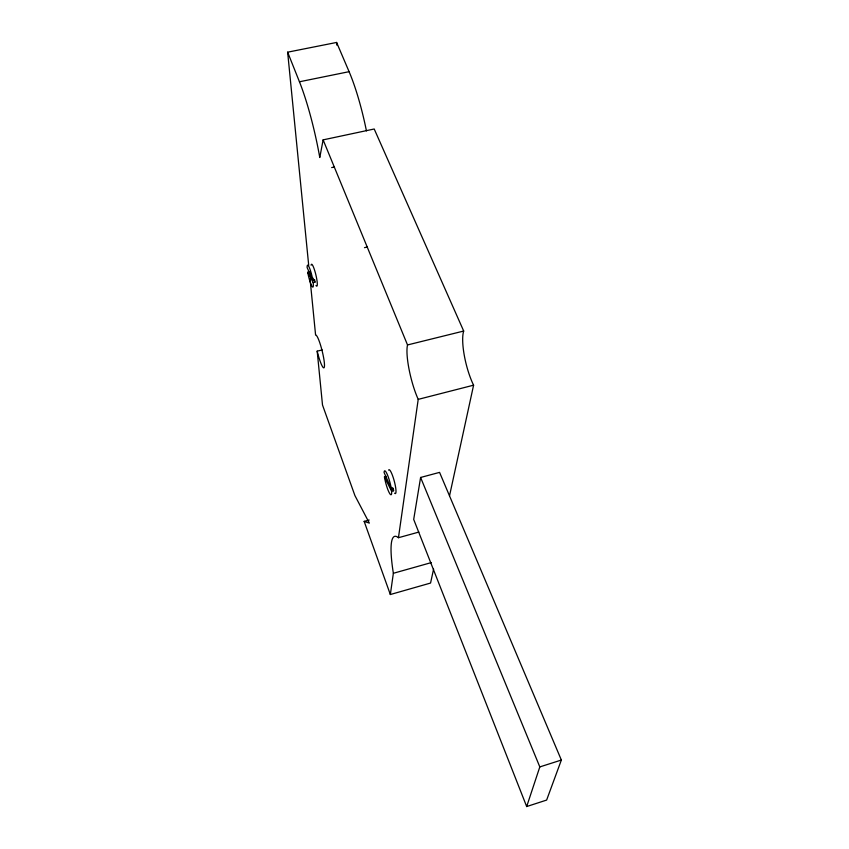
<?xml version="1.0" encoding="UTF-8"?>
<svg xmlns="http://www.w3.org/2000/svg" width="849" height="849" viewBox="0 0 849 849"><rect width="100%" height="100%" fill="white"/><g stroke="black" fill="none" stroke-linecap="round" stroke-linejoin="round"><path stroke-width="1.27" d="M433.595 569.095L430.56 583.051L390.338 594.523L393.363 573.287A87.097 14.231 74 0 1 398.446 537.714L418.217 399.37A35.138 7.45 75.9 0 1 407.52 344.949L323.119 139.873L374.207 128.995L463.692 331.046A34.83 8.904 76.1 0 0 473.593 385.181L449.535 495.784M420.605 477.467L413.696 519.429L526.677 806.55L546.629 800.076L561.359 760.046L439.57 472.384L420.605 477.467L539.815 766.912L526.677 806.55M323.119 139.873L319.786 157.511A82.364 13.435 77.6 0 0 299.453 81.78L287.641 52.182L336.607 42.45L349.098 71.677A81.78 16.12 78.1 0 1 366.439 130.895M539.815 766.912L561.359 760.046M393.363 573.287L431.441 562.558M398.446 537.714L418.865 532.068M390.338 594.523L364.157 521.392L369.198 520.023M386.401 476.395L384.448 476.915A12.385 2.101 75 0 0 389.022 492.324A12.385 2.101 75 0 0 391.612 491.284L393.586 490.754L393.289 488.26L391.315 488.791L384.088 472.511A12.385 2.101 75 0 1 387.197 474.283A12.385 2.101 75 0 1 391.315 488.791M418.217 399.37L473.593 385.181M407.52 344.949L463.692 331.046M364.157 521.392L369.336 523.09L354.914 495.572L322.503 405.005L317.186 351.157L322.217 349.926M312.793 280.043A11.313 1.698 76.5 0 0 309.153 267.159A11.313 1.698 76.5 0 0 307.147 267.658L312.793 280.043L314.597 279.618L314.968 282.155L313.164 282.579A11.313 1.698 76.5 0 1 311.689 285.816A11.313 1.698 76.5 0 1 307.709 272.274L309.492 271.86L311.318 275.299M364.486 247.664L367.224 247.038M331.662 167.582L334.294 167.009M299.453 81.78L349.098 71.677M312.538 277.581L314.968 282.155M307.709 272.274L313.164 282.579M391.93 487.443L393.586 490.754M384.448 476.915L391.612 491.284M287.641 52.182L308.707 265.376M310.012 278.536L315.595 335.132A16.884 2.441 76 0 1 322.121 350.807A16.884 2.441 76 0 1 323.809 367.861A16.884 2.441 76 0 1 317.186 351.157M336.607 42.45L336.777 45.093M311.105 265.217A11.302 1.73 76.5 0 1 315.87 274.821A11.302 1.73 76.5 0 1 315.955 285.466M388.609 470.134A12.374 2.144 75 0 1 394.392 481.574A12.374 2.144 75 0 1 394.605 493.195"/></g></svg>
